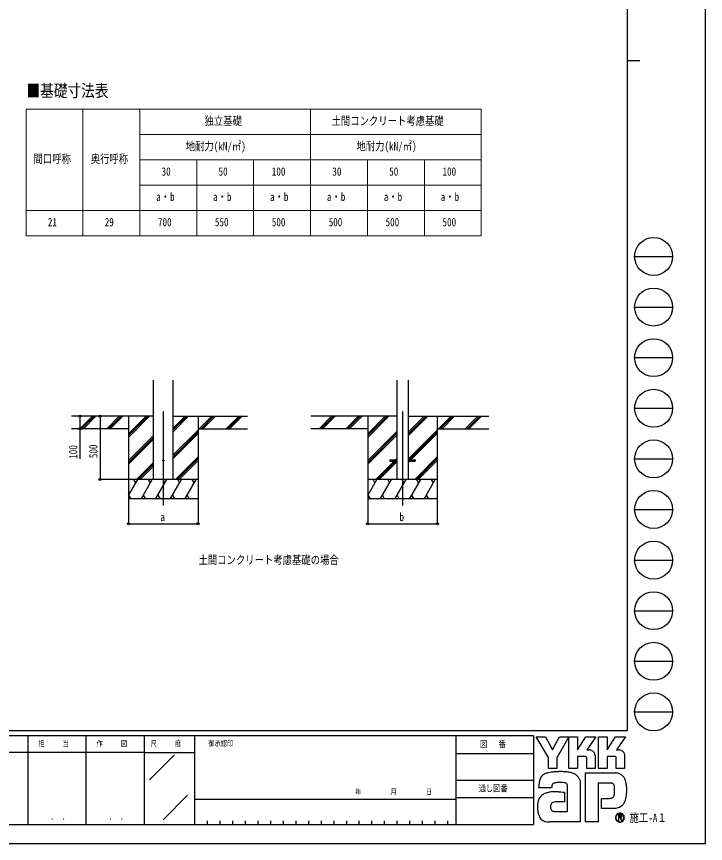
# Model space of a CAD drawing. Units: millimetres, scale not verified. Extents: x -8410 to 8410, y -5940 to 5940.
# Drawn here: x 2962 to 8410, y -5940 to 596 of the extents above; entities that cross this region are included whole.
import ezdxf
from ezdxf.enums import TextEntityAlignment as Align

# ---------------------------------------------------------------- set-up
doc = ezdxf.new("R2010")
doc.units = ezdxf.units.MM
doc.header["$LTSCALE"] = 30
doc.layers.add('0-1_TABLE1', color=7, linetype='Continuous', lineweight=18)
for name, color, linetype in [('0-2_USER1', 3, 'Continuous'), ('0-3_YKK_12', 2, 'Continuous'), ('0-4_YKK_13', 4, 'Continuous'), ('0-5_YKK_A1', 4, 'Continuous'), ('0-6_YKK_D', 6, 'Continuous'), ('0-7_YKK_ZWAK', 7, 'Continuous')]:
    doc.layers.add(name, color=color, linetype=linetype)
doc.styles.add('ＭＳ ゴシック', font='')
doc.styles.get('ＭＳ ゴシック').set_extended_font_data('MS Gothic')

msp = doc.modelspace()

# ---------------------------------------------------------------- linework, layer by layer
at = {"layer": '0-1_TABLE1'}
for p, q in [((3037.13, -136.3), (6637.13, -136.3)), ((3037.13, -136.3), (3037.13, -1136.3)), ((3487.13, -136.3), (3487.13, -1136.3)), ((3937.13, -136.3), (3937.13, -1136.3)), ((5287.13, -136.3), (5287.13, -1136.3)), ((3937.13, -336.3), (6637.13, -336.3)), ((3937.13, -536.3), (6637.13, -536.3)), ((4387.13, -536.3), (4387.13, -1136.3)), ((4837.13, -536.3), (4837.13, -1136.3)), ((5737.13, -536.3), (5737.13, -1136.3)), ((6187.13, -536.3), (6187.13, -1136.3)), ((3937.13, -736.3), (6637.13, -736.3)), ((3037.13, -936.3), (6637.13, -936.3)), ((3037.13, -1136.3), (6637.13, -1136.3))]:
    msp.add_line(p, q, dxfattribs=at)
msp.add_lwpolyline([(6637.13, -136.3), (6637.13, -536.3), (6637.13, -1136.3)], dxfattribs=at)
at = {"layer": '0-3_YKK_12'}
for p, q in [((4122.63, -2524.65), (4122.63, -3267.97)), ((6014.2, -2524.65), (6014.2, -3267.97))]:
    msp.add_line(p, q, dxfattribs=at)
at = {"layer": '0-4_YKK_13'}
for p, q in [((5914.2, -2908.38), (5914.2, -2917.38)), ((5914.2, -2908.38), (5969, -2908.38)), ((5914.2, -2917.38), (5969, -2917.38)), ((6059.4, -2908.38), (6114.2, -2908.38)), ((6059.4, -2917.38), (6114.2, -2917.38)), ((6114.2, -2908.38), (6114.2, -2917.38))]:
    msp.add_line(p, q, dxfattribs=at)
msp.add_circle((4122.63, -2912.88), 5, dxfattribs=at)
at = {"layer": '0-5_YKK_A1'}
for p, q in [((4044.88, -3062.88), (4044.88, -2277.53)), ((4200.38, -3062.88), (4200.38, -2277.53)), ((5969, -2277.53), (5969, -3062.88)), ((6059.4, -2277.53), (6059.4, -3062.88)), ((4044.88, -2562.88), (3396.68, -2562.88)), ((3463.37, -2661.48), (3561.96, -2562.88)), ((3476.1, -2662.88), (3576.11, -2562.88)), ((3490.25, -2662.88), (3590.25, -2562.88)), ((3675.5, -2661.48), (3774.1, -2562.88)), ((3688.24, -2662.88), (3788.24, -2562.88)), ((3702.38, -2662.88), (3802.38, -2562.88)), ((3847.63, -2562.88), (3847.63, -3212.88)), ((3847.63, -2729.76), (4014.51, -2562.88)), ((3847.63, -2715.62), (4000.37, -2562.88)), ((3847.63, -2701.48), (3986.23, -2562.88)), ((4200.38, -2685.38), (4322.88, -2562.88)), ((4200.38, -2671.24), (4308.74, -2562.88)), ((4200.38, -2657.1), (4294.6, -2562.88)), ((4200.38, -2562.88), (4788.25, -2562.88)), ((4397.63, -2562.88), (4397.63, -3212.88)), ((4406.73, -2662.88), (4506.73, -2562.88)), ((4420.87, -2662.88), (4520.87, -2562.88)), ((4435.01, -2662.88), (4535.01, -2562.88)), ((4618.86, -2662.88), (4718.86, -2562.88)), ((4633, -2662.88), (4733, -2562.88)), ((4647.14, -2662.88), (4747.14, -2562.88)), ((5969, -2562.88), (5288.25, -2562.88)), ((5354.94, -2661.48), (5453.53, -2562.88)), ((5367.67, -2662.88), (5467.68, -2562.88)), ((5381.82, -2662.88), (5481.82, -2562.88)), ((5567.07, -2661.48), (5665.67, -2562.88)), ((5579.81, -2662.88), (5679.81, -2562.88)), ((5593.95, -2662.88), (5693.95, -2562.88)), ((5739.2, -2562.88), (5739.2, -3212.88)), ((5739.2, -2729.76), (5906.08, -2562.88)), ((5739.2, -2715.62), (5891.94, -2562.88)), ((5739.2, -2701.48), (5877.8, -2562.88)), ((6059.4, -2717.93), (6214.45, -2562.88)), ((6059.4, -2703.79), (6200.31, -2562.88)), ((6059.4, -2689.65), (6186.17, -2562.88)), ((6059.4, -2562.88), (6697.41, -2562.88)), ((6289.2, -2562.88), (6289.2, -3212.88)), ((6298.3, -2662.88), (6398.3, -2562.88)), ((6312.44, -2662.88), (6412.44, -2562.88)), ((6326.58, -2662.88), (6426.58, -2562.88)), ((6510.43, -2662.88), (6610.43, -2562.88)), ((6524.57, -2662.88), (6624.57, -2562.88)), ((6538.71, -2662.88), (6638.71, -2562.88)), ((3847.63, -2662.88), (3396.68, -2662.88)), ((4200.38, -2869.23), (4397.63, -2671.98)), ((4397.63, -2662.88), (4788.25, -2662.88)), ((5739.2, -2662.88), (5288.25, -2662.88)), ((6059.4, -2901.78), (6289.2, -2671.98)), ((6289.2, -2662.88), (6697.41, -2662.88)), ((3847.63, -2913.61), (4044.88, -2716.36)), ((3847.63, -2927.75), (4044.88, -2730.5)), ((3847.63, -2941.89), (4044.88, -2744.65)), ((4200.38, -2883.37), (4397.63, -2686.12)), ((4200.38, -2897.51), (4397.63, -2700.26)), ((5739.2, -2913.61), (5969, -2683.81)), ((5739.2, -2927.75), (5969, -2697.95)), ((5739.2, -2941.89), (5969, -2712.1)), ((6066.94, -2908.38), (6289.2, -2686.12)), ((6081.08, -2908.38), (6289.2, -2700.26)), ((3910.49, -3062.88), (4044.88, -2928.49)), ((4218.85, -3062.88), (4397.63, -2884.11)), ((4233, -3062.88), (4397.63, -2898.25)), ((4247.14, -3062.88), (4397.63, -2912.39)), ((5802.06, -3062.88), (5947.56, -2917.38)), ((5816.2, -3062.88), (5961.7, -2917.38)), ((5830.34, -3062.88), (5969, -2924.23)), ((5956.56, -2908.38), (5969, -2895.94)), ((6059.4, -2930.06), (6072.08, -2917.38)), ((6110.43, -3062.88), (6289.2, -2884.11)), ((6124.57, -3062.88), (6289.2, -2898.25)), ((6138.71, -3062.88), (6289.2, -2912.39)), ((3924.63, -3062.88), (4044.88, -2942.63)), ((3938.77, -3062.88), (4044.88, -2956.78)), ((4397.63, -3062.88), (3847.63, -3062.88)), ((3847.63, -3188.33), (3920.06, -3062.88)), ((3905.06, -3088.87), (3890.06, -3062.88)), ((3948.93, -3212.88), (4035.53, -3062.88)), ((4020.53, -3088.86), (4005.53, -3062.88)), ((4064.4, -3212.88), (4151, -3062.88)), ((4136, -3088.87), (4121, -3062.88)), ((4179.87, -3212.88), (4266.47, -3062.88)), ((4251.47, -3088.87), (4236.47, -3062.88)), ((4295.34, -3212.88), (4381.94, -3062.88)), ((4366.94, -3088.86), (4351.94, -3062.88)), ((6289.2, -3062.88), (5739.2, -3062.88)), ((5739.2, -3188.33), (5811.63, -3062.88)), ((5796.63, -3088.87), (5781.63, -3062.88)), ((5840.5, -3212.88), (5927.1, -3062.88)), ((5912.1, -3088.86), (5897.1, -3062.88)), ((5955.97, -3212.88), (6042.57, -3062.88)), ((6027.57, -3088.87), (6012.57, -3062.88)), ((6071.44, -3212.88), (6158.04, -3062.88)), ((6143.04, -3088.87), (6128.04, -3062.88)), ((6186.91, -3212.88), (6273.51, -3062.88)), ((6258.51, -3088.86), (6243.51, -3062.88)), ((3848.46, -3186.9), (3863.45, -3212.88)), ((3963.93, -3186.9), (3978.92, -3212.88)), ((4079.4, -3186.9), (4094.39, -3212.88)), ((4194.87, -3186.9), (4209.87, -3212.88)), ((4310.34, -3186.9), (4325.33, -3212.88)), ((5740.03, -3186.9), (5755.02, -3212.88)), ((5855.5, -3186.9), (5870.49, -3212.88)), ((5970.97, -3186.9), (5985.96, -3212.88)), ((6086.44, -3186.9), (6101.44, -3212.88)), ((6201.91, -3186.9), (6216.9, -3212.88)), ((3847.63, -3212.88), (4397.63, -3212.88)), ((5739.2, -3212.88), (6289.2, -3212.88))]:
    msp.add_line(p, q, dxfattribs=at)
at = {"layer": '0-6_YKK_D'}
for p, q in [((3622.57, -2562.88), (3622.57, -3062.88)), ((3846.63, -3062.88), (3621.57, -3062.88)), ((3847.63, -3212.88), (3847.63, -3413.88)), ((4397.63, -3212.88), (4397.63, -3413.88)), ((5739.2, -3212.88), (5739.2, -3413.88)), ((6289.2, -3212.88), (6289.2, -3413.88)), ((3847.63, -3412.88), (4397.63, -3412.88)), ((5739.2, -3412.88), (6289.2, -3412.88))]:
    msp.add_line(p, q, dxfattribs=at)
msp.add_lwpolyline([(3463.29, -2562.88), (3463.29, -2662.88), (3463.29, -2900.08)], dxfattribs=at)
for centre in [(3463.29, -2562.88), (3622.57, -2562.88), (3463.29, -2662.88), (3622.57, -3062.88), (3847.63, -3412.88), (4397.63, -3412.88), (5739.2, -3412.88), (6289.2, -3412.88)]:
    msp.add_circle(centre, 8.5, dxfattribs=at)
at = {"layer": '0-7_YKK_ZWAK'}
for p, q in [((7790.04, 5550), (7790.04, -5050)), ((7790.04, 250), (7890.04, 250)), ((7850.04, -1300), (8150.04, -1300)), ((7850.04, -1700), (8150.04, -1700)), ((7850.04, -2100), (8150.04, -2100)), ((7850.04, -2500), (8150.04, -2500)), ((7850.04, -2900), (8150.04, -2900)), ((7850.04, -3300), (8150.04, -3300)), ((7850.04, -3700), (8150.04, -3700)), ((7850.04, -4100), (8150.04, -4100)), ((7850.04, -4500), (8150.04, -4500)), ((7850.04, -4900), (8150.04, -4900)), ((7790.04, -5050), (-7809.96, -5050)), ((3050.04, -5090), (3050.04, -5790)), ((3510.04, -5090), (3510.04, -5790)), ((3970.04, -5090), (3970.04, -5790)), ((4370.04, -5090), (3970.04, -5090)), ((6435.04, -5090), (4370.04, -5090)), ((4370.04, -5090), (4370.04, -5790)), ((6435.04, -5090), (6435.04, -5790)), ((7050.04, -5090), (6435.04, -5090)), ((7050.04, -5090), (7050.04, -5790)), ((3970.04, -5220), (2590.04, -5220)), ((3970.04, -5220), (4370.04, -5220)), ((4014.21, -5436.58), (4210.07, -5240.72)), ((6435.04, -5230), (7050.04, -5230)), ((6435.04, -5440), (7050.04, -5440)), ((4121.34, -5751.98), (4313.78, -5559.54)), ((4370.04, -5590), (6435.04, -5590)), ((7050.04, -5580), (6435.04, -5580)), ((2590.04, -5790), (3970.04, -5790)), ((3970.04, -5790), (4370.04, -5790)), ((4370.04, -5790), (6435.04, -5790)), ((4470.04, -5760), (4470.04, -5790)), ((4570.04, -5760), (4570.04, -5790)), ((4670.04, -5760), (4670.04, -5790)), ((4770.04, -5760), (4770.04, -5790)), ((4870.04, -5760), (4870.04, -5790)), ((4970.04, -5760), (4970.04, -5790)), ((5070.04, -5760), (5070.04, -5790)), ((5170.04, -5760), (5170.04, -5790)), ((5270.04, -5760), (5270.04, -5790)), ((5370.04, -5760), (5370.04, -5790)), ((5470.04, -5760), (5470.04, -5790)), ((5570.04, -5760), (5570.04, -5790)), ((5670.04, -5760), (5670.04, -5790)), ((5770.04, -5760), (5770.04, -5790)), ((5870.04, -5760), (5870.04, -5790)), ((5970.04, -5760), (5970.04, -5790)), ((6070.04, -5760), (6070.04, -5790)), ((6170.04, -5760), (6170.04, -5790)), ((6270.04, -5760), (6270.04, -5790)), ((6370.04, -5760), (6370.04, -5790)), ((6435.04, -5790), (7050.04, -5790)), ((7733.35, -5767.96), (7733.35, -5767.96))]:
    msp.add_line(p, q, dxfattribs=at)
for points in [[(-8410, -5940), (8410, -5940), (8410, 5940), (-8410, 5940)], [(7072.04, -5096), (7145.66, -5096), (7200.94, -5200.2), (7256.08, -5096), (7329.75, -5096), (7235.34, -5263.98), (7235.34, -5348.27), (7168.19, -5348.27), (7168.19, -5261.71)]]:
    msp.add_lwpolyline(points, close=True, dxfattribs=at)
for points in [[(3970.04, -5090), (2590.04, -5090), (2590.04, -5790)], [(7461.09, -5253.22), (7397.54, -5253.22), (7397.54, -5348.19), (7329.83, -5348.19), (7329.83, -5096), (7397.54, -5096), (7397.54, -5199.17), (7464.14, -5096), (7543.68, -5096), (7472.32, -5200.42), (7474.85, -5200.42), (7477.64, -5200.42), (7480.51, -5200.42), (7483.26, -5200.42), (7485.73, -5200.42), (7487.72, -5200.42), (7489.05, -5200.42), (7489.53, -5200.42)], [(7695.02, -5253.22), (7631.54, -5253.22), (7631.54, -5348.27), (7563.79, -5348.27), (7563.79, -5096), (7631.54, -5096), (7631.54, -5199.17), (7698.06, -5096), (7777.61, -5096), (7706.25, -5200.42), (7708.8, -5200.42), (7711.61, -5200.42), (7714.47, -5200.42), (7717.23, -5200.42), (7719.68, -5200.42), (7721.66, -5200.42), (7722.98, -5200.42), (7723.46, -5200.42)], [(7509.01, -5204.43), (7517.1, -5209.04), (7523.95, -5215.07), (7529.45, -5222.24), (7533.51, -5230.3), (7536.02, -5238.99), (7536.88, -5248.07), (7536.88, -5348.44), (7470.82, -5348.44), (7470.82, -5262.82)], [(7742.96, -5204.43), (7751.07, -5209.04), (7757.95, -5215.07), (7763.48, -5222.24), (7767.56, -5230.3), (7770.09, -5238.99), (7770.96, -5248.07), (7770.96, -5348.27), (7704.75, -5348.27), (7704.75, -5262.82)], [(7657.74, -5463.01), (7562.39, -5463.01), (7562.39, -5770), (7462.46, -5770), (7462.46, -5381.58), (7694.7, -5381.58)], [(7757.43, -5409.02), (7763.94, -5417.25), (7768.83, -5425.22), (7772.23, -5432.43)], [(7209.59, -5464.62), (7204.95, -5467.24), (7201.32, -5470.44), (7198.58, -5474.17), (7196.58, -5478.39), (7195.21, -5483.06), (7194.32, -5488.14), (7193.78, -5493.58), (7193.46, -5499.33), (7093.49, -5499.58), (7093.78, -5485.91), (7094.34, -5470.54)], [(7415.42, -5438.33), (7418.25, -5449.8), (7419.86, -5462.09), (7420.37, -5475.17), (7420.37, -5770), (7179.1, -5770)], [(7247.89, -5531.05), (7266.81, -5532.3), (7281.69, -5533.97), (7291.42, -5535.53), (7294.91, -5536.47), (7294.91, -5612.95), (7283.84, -5611.78), (7271.71, -5611.12), (7259.29, -5610.87), (7247.37, -5610.9), (7236.74, -5611.12), (7228.17, -5611.42), (7222.45, -5611.68), (7220.37, -5611.78), (7211.72, -5613.36), (7204.27, -5615.84), (7198, -5619.22), (7192.93, -5623.54), (7189.05, -5628.79), (7186.37, -5635.01), (7184.87, -5642.2), (7184.57, -5650.38), (7185.52, -5659.38), (7187.44, -5666.81), (7190.19, -5672.83), (7193.65, -5677.58), (7197.72, -5681.19), (7202.27, -5683.81), (7207.17, -5685.58), (7212.32, -5686.65), (7318.52, -5686.65), (7318.52, -5490.15), (7318.56, -5486.25), (7318.35, -5482.44), (7317.85, -5478.77), (7317, -5475.29), (7315.72, -5472.05), (7313.97, -5469.09), (7311.67, -5466.48), (7308.78, -5464.25)], [(7308.78, -5464.25), (7302.55, -5461.8), (7292.59, -5459.73), (7279.88, -5458.2), (7265.41, -5457.39), (7250.17, -5457.45), (7235.13, -5458.57)], [(7691.65, -5521.99), (7691.53, -5509.26), (7690.92, -5497.8), (7689.48, -5487.72), (7686.87, -5479.19)], [(7749.13, -5641.94), (7739.9, -5649.11), (7730.29, -5654.75), (7720.37, -5658.96), (7710.2, -5661.84), (7699.87, -5663.49), (7689.44, -5664.02), (7586.72, -5664.02), (7586.72, -5583.33), (7644.64, -5583.33), (7655.32, -5583.18), (7664.71, -5582.27), (7672.77, -5579.9)], [(7749.21, -5725.19), (7749.16, -5724.02), (7749.02, -5722.89), (7748.77, -5721.81), (7748.44, -5720.78), (7748.01, -5719.8), (7747.48, -5718.88), (7746.87, -5718.02), (7746.16, -5717.22), (7745.23, -5716.41), (7744.21, -5715.69), (7743.08, -5715.08), (7741.86, -5714.58), (7740.56, -5714.19), (7739.17, -5713.91), (7737.7, -5713.74), (7736.16, -5713.69), (7721, -5713.69), (7721, -5758.28), (7725.58, -5758.28), (7725.58, -5718.23), (7736.16, -5718.23), (7737.25, -5718.27), (7738.27, -5718.38), (7739.24, -5718.55), (7740.13, -5718.8), (7740.94, -5719.11), (7741.69, -5719.49), (7742.35, -5719.94), (7742.93, -5720.44)], [(7744.72, -5725.19), (7744.44, -5727.34), (7743.67, -5729.03), (7742.52, -5730.31), (7741.09, -5731.25), (7739.49, -5731.89), (7737.81, -5732.28), (7736.16, -5732.48), (7734.66, -5732.53), (7730.69, -5732.53), (7732.69, -5735.94), (7745.79, -5758.43), (7751.03, -5758.43), (7738.4, -5736.78), (7739.58, -5736.55), (7740.71, -5736.25), (7741.78, -5735.89), (7742.79, -5735.46), (7743.74, -5734.98), (7744.62, -5734.43), (7745.43, -5733.82), (7746.16, -5733.15)]]:
    msp.add_lwpolyline(points, dxfattribs=at)
for centre in [(8000.04, -1300), (8000.04, -1700), (8000.04, -2100), (8000.04, -2500), (8000.04, -2900), (8000.04, -3300), (8000.04, -3700), (8000.04, -4100), (8000.04, -4500), (8000.04, -4900)]:
    msp.add_circle(centre, 150, dxfattribs=at)
for centre, radius, start, end in [((7489.63, -5250.38), 49.95, 78.26798, 90.11215), ((7490.35, -5246.74), 46.25, 66.19963, 78.22058), ((7723.56, -5250.47), 50.04, 78.27851, 90.10826), ((7724.25, -5246.96), 46.47, 66.2483, 78.23226), ((7461.45, -5262.59), 9.38, 358.57817, 92.1683), ((7695.42, -5262.54), 9.33, 358.29941, 92.43455), ((7183.21, -5462.58), 87.16, 152.2125, 163.4865), ((7169.87, -5455.68), 72.15, 138.03852, 152.12015), ((7169.86, -5456.02), 72.36, 122.60463, 137.83438), ((7179.43, -5471.49), 90.56, 108.37421, 122.42809), ((7194.59, -5525.38), 146.5, 100.93159, 107.35499), ((7244.11, -5765.63), 391.8, 97.86054, 101.37938), ((7267.36, -5927.16), 554.99, 94.90201, 97.9576), ((7268.94, -5940.09), 568, 91.6169, 94.94971), ((7266.74, -5848.12), 476.01, 87.51794, 91.66439), ((7272.92, -5715.55), 343.3, 81.92631, 87.59083), ((7291.17, -5590.46), 216.88, 73.67137, 82.05943), ((7318.25, -5499.84), 122.3, 60.60528, 73.9085), ((7329.34, -5477.73), 97.61, 52.17347, 59.90542), ((7339.25, -5464.9), 81.39, 43.55042, 52.14561), ((7344.71, -5459.62), 73.79, 34.48659, 43.50182), ((7344.75, -5459.5), 73.7, 25.58915, 34.43128), ((7690.91, -5488.43), 106.91, 78.73198, 87.96551), ((7694.04, -5472.4), 90.58, 69.03034, 78.69541), ((7696.97, -5464.6), 82.25, 59.39484, 68.9885), ((7698.32, -5462.23), 79.52, 50.3012, 59.3616), ((7697.83, -5462.79), 80.27, 42.05209, 50.28551), ((7275.61, -5480.92), 181.57, 171.55622, 176.72493), ((7214.08, -5471.73), 119.36, 163.48385, 171.57982), ((7235.98, -5527.26), 67.97, 102.4979, 112.84632), ((7249.13, -5583.99), 126.2, 96.37207, 102.75341), ((7338.19, -5462.58), 80.94, 17.43089, 25.54591), ((7658.28, -5512.02), 49.01, 77.94572, 90.63794), ((7662.54, -5492.03), 28.57, 60.20991, 77.92418), ((7665.3, -5486.84), 22.7, 39.8078, 59.75378), ((7661.42, -5489.81), 27.58, 22.65544, 39.38165), ((7658.18, -5485.62), 125.84, 14.76267, 25.00486), ((7581, -5506.66), 205.84, 7.9139, 14.95041), ((7503.91, -5517.87), 283.74, 2.54376, 8.01251), ((7171.75, -5629.03), 89.03, 120.60724, 130.53081), ((7181.23, -5645.15), 107.73, 112.58838, 120.58162), ((7193.99, -5675.8), 140.93, 106.61303, 112.59024), ((7214.05, -5743.23), 211.28, 99.87193, 106.59825), ((7225.29, -5806.54), 275.59, 94.78469, 99.91711), ((7230.76, -5869.54), 338.82, 90.80099, 94.81812), ((7231.59, -5916.45), 385.74, 87.57779, 90.82714), ((7584.99, -5533.52), 106.22, 347.14308, 355.40008), ((7464.41, -5523.15), 227.25, 355.2339, 0.29193), ((7472.34, -5521), 315.35, 352.8937, 357.82206), ((7459.73, -5520.19), 327.99, 357.76419, 2.60674), ((7217.96, -5641.39), 136.01, 164.97537, 174.56739), ((7184.91, -5632.58), 101.81, 153.89178, 164.94341), ((7169.86, -5625.34), 85.1, 142.04688, 153.80771), ((7166.95, -5623.26), 81.53, 130.60221, 141.94427), ((7663.44, -5558.86), 23.02, 293.91672, 314.09376), ((7660.3, -5556.09), 27.2, 314.78099, 333.92928), ((7640.1, -5546.28), 49.66, 334.00676, 347.34989), ((7700.72, -5578.85), 78.7, 326.23251, 339.61931), ((7626.81, -5550.23), 157.95, 339.22498, 347.31457), ((7538.3, -5529.59), 248.83, 347.15166, 352.97565), ((7276.27, -5646.97), 194.58, 174.55588, 182.47272), ((7384.99, -5645.26), 303.3, 181.90948, 187.89042), ((7682.46, -5566.77), 100.47, 311.57033, 318.66243), ((7670.83, -5556.57), 115.94, 318.67367, 325.29112), ((7257.39, -5663.21), 174.43, 187.80471, 196.36971), ((7190.01, -5683.12), 104.18, 196.3102, 208.20993), ((7160.67, -5698.73), 70.94, 208.29777, 223.35561), ((7154.05, -5704.55), 62.13, 223.64205, 239.63663), ((7733.4, -5736.38), 35.28, 90.09157, 179.92363), ((7733.19, -5736.42), 35.07, 179.86065, 225.14399), ((7733.05, -5736.47), 31.25, 179.75513, 225.29722), ((7733.18, -5736.27), 31.37, 134.8007, 180.12175), ((7733.27, -5736.09), 31.31, 89.86602, 135.149), ((7733.4, -5736.31), 35.22, 44.93442, 90.08536), ((7733.41, -5736.33), 31.55, 45.03108, 90.11509), ((7733.3, -5736.28), 31.68, 270.09072, 359.90926), ((7738.02, -5725.01), 6.71, 358.3894, 42.86139), ((7738.15, -5725.51), 11.07, 316.37674, 1.6565), ((7733.43, -5736.34), 31.54, 0.00643, 45.07115), ((7733.68, -5736.2), 34.94, 359.78949, 45.13288), ((7733.59, -5736.48), 35.03, 314.92572, 0.23508), ((7159.54, -5694.56), 73.53, 239.8785, 253.65355), ((7169.6, -5660.02), 109.51, 253.69102, 263.74909), ((7178.12, -5584.19), 185.81, 263.68487, 270.30455), ((7733.36, -5736.42), 35.18, 224.94536, 269.98445), ((7733.29, -5736.75), 31.21, 224.62822, 270.10973), ((7733.35, -5736.25), 35.36, 269.98802, 314.93777)]:
    msp.add_arc(centre, radius, start, end, dxfattribs=at)

# ---------------------------------------------------------------- texts
at = {"layer": '0-1_TABLE1', "style": 'ＭＳ ゴシック', "width": 0.8}
for s, p in [('独立基礎', (4448.93, -281.3)), ('土間コンクリート考慮基礎', (5453.33, -281.3)), ('地耐力(kN/㎡)', (4300.13, -481.3)), ('地耐力(kN/㎡)', (5650.13, -481.3)), ('間口呼称', (3096.53, -581.3)), ('奥行呼称', (3548.93, -581.3)), ('30', (4109.33, -681.3)), ('50', (4559.33, -681.3)), ('100', (4980.53, -681.3)), ('30', (5459.33, -681.3)), ('50', (5909.33, -681.3)), ('100', (6330.53, -681.3)), ('a・b', (4066.13, -881.3)), ('a・b', (4516.13, -881.3)), ('a・b', (4966.13, -881.3)), ('a・b', (5416.13, -881.3)), ('a・b', (5866.13, -881.3)), ('a・b', (6316.13, -881.3)), ('21', (3209.33, -1081.3)), ('29', (3659.33, -1081.3)), ('700', (4080.53, -1081.3)), ('550', (4530.53, -1081.3)), ('500', (4980.53, -1081.3)), ('500', (5430.53, -1081.3)), ('500', (5880.53, -1081.3)), ('500', (6330.53, -1081.3))]:
    msp.add_text(s, height=65.98, dxfattribs=at).set_placement(p, align=Align.BOTTOM_LEFT)
at = {"layer": '0-2_USER1', "style": 'ＭＳ ゴシック', "width": 0.8}
for s, height, p in [('■基礎寸法表', 98.97, (3040.91, -68.6)), ('土間コンクリート考慮基礎の場合', 65.98, (4401.34, -3751.86))]:
    msp.add_text(s, height=height, dxfattribs=at).set_placement(p, align=Align.BOTTOM_LEFT)
at = {"layer": '0-6_YKK_D', "style": 'ＭＳ ゴシック', "width": 0.8}
for s, p in [('100', (3462.49, -2899.28)), ('500', (3621.77, -2894.48))]:
    msp.add_text(s, height=65.98, rotation=90, dxfattribs=at).set_placement(p, align=Align.BOTTOM_LEFT)
for s, p in [('b', (5990.2, -3412.08)), ('a', (4098.63, -3412.08))]:
    msp.add_text(s, height=65.98, dxfattribs=at).set_placement(p, align=Align.BOTTOM_LEFT)
at = {"layer": '0-7_YKK_ZWAK', "style": 'ＭＳ ゴシック', "width": 0.8}
for s, height, p in [('担     当', 43.99, (3134.44, -5185)), ('作     図', 43.99, (3594.44, -5185)), ('尺     度', 43.99, (4022.84, -5185)), ('御承認印', 43.99, (4478.28, -5185)), ('図\u3000 番', 51.32, (6626.81, -5195)), ('通し図番', 51.32, (6615.61, -5545)), ('年        月        日', 43.99, (5639.81, -5566.43)), ('． ．', 51.83, (3230, -5768.7)), ('． ．', 51.83, (3690, -5768.7)), ('施工-A１', 65.98, (7810.04, -5790))]:
    msp.add_text(s, height=height, dxfattribs=at).set_placement(p, align=Align.BOTTOM_LEFT)

doc.saveas('drawing.dxf')
